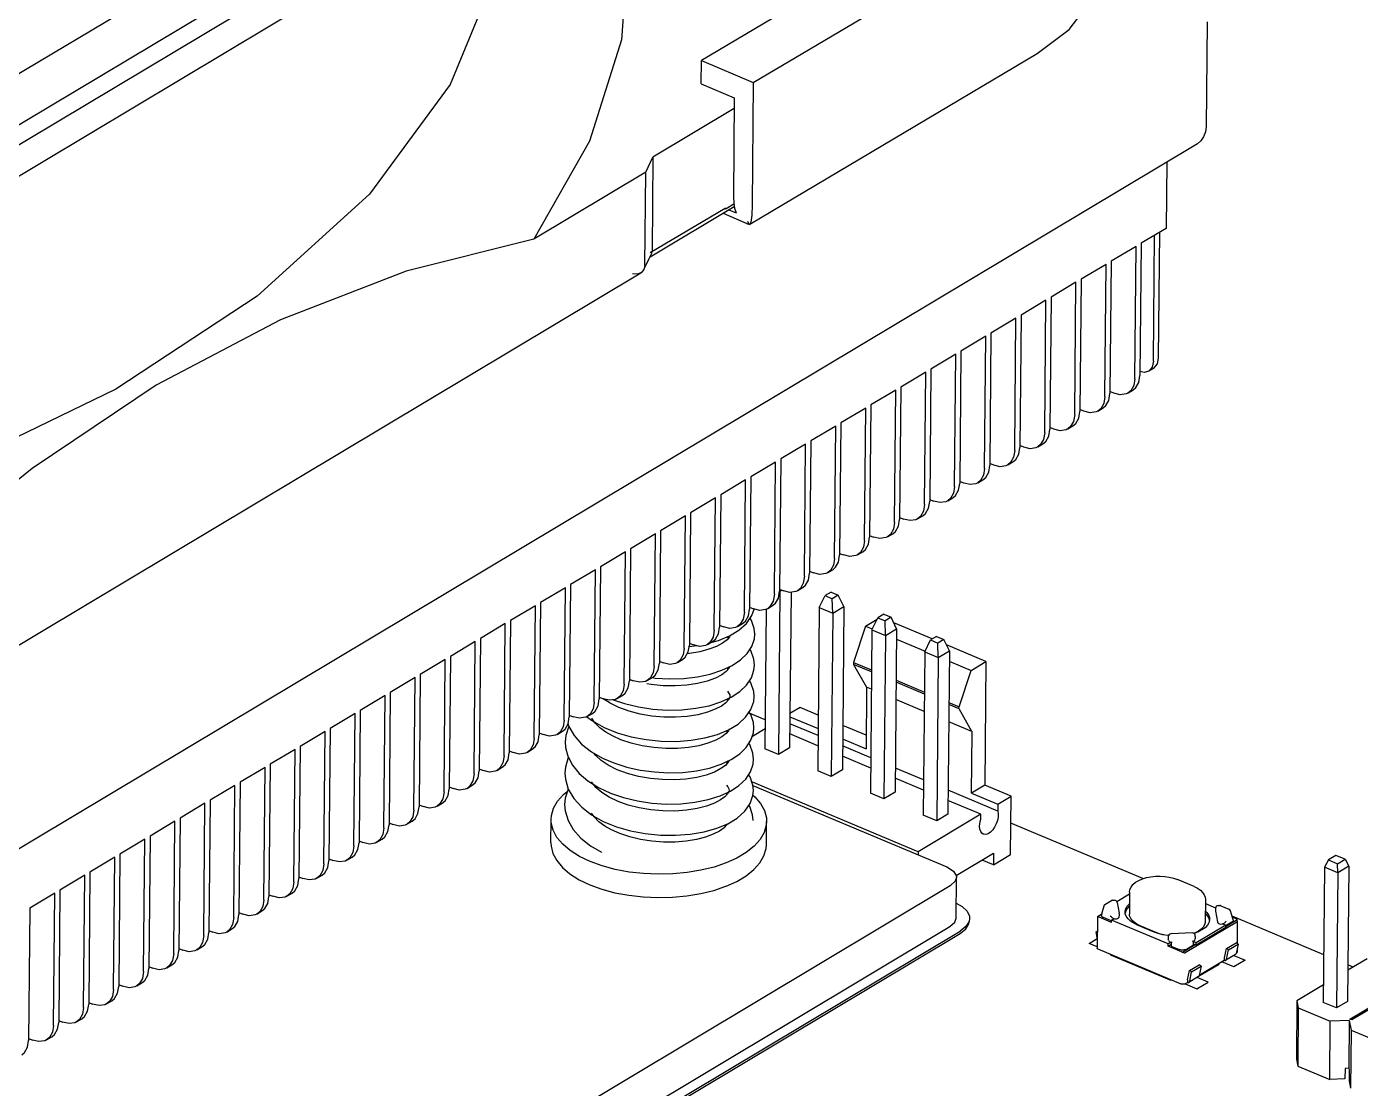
# Model space of a CAD drawing. Header units: millimetres. Extents: x 0 to 841, y 0 to 594.
# Drawn here: x 761.14 to 785.89, y 483.46 to 503.17 of the extents above; entities that cross this region are included whole.
import ezdxf

# ---------------------------------------------------------------- set-up
doc = ezdxf.new("R2010")
doc.units = ezdxf.units.MM
doc.header["$LTSCALE"] = 46.255
doc.layers.get('0').update_dxf_attribs({"linetype": 'CONTINUOUS'})
doc.layers.add('ASSEM_MEM', color=7, linetype='CONTINUOUS')

msp = doc.modelspace()

# ---------------------------------------------------------------- linework, layer by layer
at = {"color": 7, "linetype": 'CONTINUOUS'}
for p, q in [((783.045, 503.253), (783.027, 501.305)), ((782.866, 500.993), (744.723, 478.178)), ((782.296, 500.652), (782.284, 499.422)), ((782.284, 499.422), (781.823, 499.146)), ((782.05, 496.958), (782.072, 499.295)), ((782.146, 497.015), (782.168, 499.352)), ((781.727, 499.088), (781.265, 498.812)), ((781.704, 496.633), (781.727, 499.088)), ((781.823, 499.146), (781.8, 496.691)), ((781.17, 498.755), (780.708, 498.479)), ((781.147, 496.3), (781.17, 498.755)), ((781.265, 498.812), (781.242, 496.357)), ((780.708, 498.479), (780.685, 496.024)), ((780.612, 498.422), (780.15, 498.145)), ((780.589, 495.967), (780.612, 498.422)), ((780.055, 498.088), (779.593, 497.812)), ((780.032, 495.633), (780.055, 498.088)), ((780.15, 498.145), (780.127, 495.69)), ((779.497, 497.755), (779.035, 497.478)), ((779.475, 495.3), (779.497, 497.755)), ((779.593, 497.812), (779.57, 495.357)), ((778.94, 497.421), (778.478, 497.145)), ((778.917, 494.966), (778.94, 497.421)), ((779.035, 497.478), (779.013, 495.024)), ((778.382, 497.088), (777.921, 496.812)), ((778.36, 494.633), (778.382, 497.088)), ((778.478, 497.145), (778.455, 494.69)), ((777.825, 496.755), (777.363, 496.478)), ((777.802, 494.3), (777.825, 496.755)), ((777.921, 496.812), (777.898, 494.357)), ((781.882, 496.748), (781.8, 496.764)), ((781.96, 496.771), (781.882, 496.748)), ((781.96, 496.771), (782.056, 496.828)), ((781.969, 496.777), (781.96, 496.771)), ((781.704, 496.633), (781.684, 496.507)), ((777.268, 496.421), (776.806, 496.145)), ((777.245, 493.966), (777.268, 496.421)), ((777.363, 496.478), (777.34, 494.023)), ((781.147, 496.3), (781.127, 496.174)), ((781.315, 496.362), (781.243, 496.393)), ((781.575, 496.366), (781.671, 496.423)), ((776.71, 496.088), (776.248, 495.811)), ((776.687, 493.633), (776.71, 496.088)), ((776.806, 496.145), (776.783, 493.69)), ((780.757, 496.029), (780.685, 496.059)), ((781.018, 496.033), (781.114, 496.09)), ((776.153, 495.754), (775.691, 495.478)), ((776.13, 493.299), (776.153, 495.754)), ((776.248, 495.811), (776.226, 493.356)), ((780.461, 495.7), (780.556, 495.757)), ((780.589, 495.967), (780.569, 495.84)), ((780.032, 495.633), (780.012, 495.507)), ((780.2, 495.696), (780.128, 495.726)), ((775.595, 495.421), (775.134, 495.145)), ((775.573, 492.966), (775.595, 495.421)), ((775.691, 495.478), (775.668, 493.023)), ((779.475, 495.3), (779.454, 495.174)), ((779.643, 495.362), (779.57, 495.393)), ((779.903, 495.366), (779.999, 495.423)), ((775.038, 495.087), (774.576, 494.811)), ((775.015, 492.632), (775.038, 495.087)), ((775.134, 495.145), (775.111, 492.69)), ((779.085, 495.029), (779.013, 495.059)), ((779.346, 495.033), (779.441, 495.09)), ((774.576, 494.811), (774.553, 492.356)), ((778.917, 494.966), (778.897, 494.84)), ((774.481, 494.754), (774.019, 494.478)), ((774.458, 492.299), (774.481, 494.754)), ((778.36, 494.633), (778.339, 494.507)), ((778.528, 494.695), (778.456, 494.726)), ((778.788, 494.699), (778.884, 494.756)), ((773.923, 494.421), (773.461, 494.144)), ((773.9, 491.966), (773.923, 494.421)), ((774.019, 494.478), (773.996, 492.023)), ((777.802, 494.3), (777.782, 494.173)), ((777.898, 494.392), (777.97, 494.362)), ((778.231, 494.366), (778.327, 494.423)), ((773.366, 494.087), (772.904, 493.811)), ((773.343, 491.632), (773.366, 494.087)), ((773.461, 494.144), (773.438, 491.689)), ((777.341, 494.059), (777.413, 494.029)), ((777.674, 494.032), (777.769, 494.09)), ((772.904, 493.811), (772.881, 491.356)), ((777.245, 493.966), (777.225, 493.84)), ((772.808, 493.754), (772.346, 493.478)), ((772.785, 491.299), (772.808, 493.754)), ((776.687, 493.633), (776.667, 493.506)), ((776.783, 493.725), (776.855, 493.695)), ((777.116, 493.699), (777.212, 493.756)), ((772.251, 493.42), (771.789, 493.144)), ((772.228, 490.965), (772.251, 493.42)), ((772.346, 493.478), (772.324, 491.023)), ((776.13, 493.299), (776.11, 493.173)), ((776.226, 493.392), (776.298, 493.362)), ((776.559, 493.366), (776.654, 493.423)), ((771.693, 493.087), (771.232, 492.811)), ((771.671, 490.632), (771.693, 493.087)), ((771.789, 493.144), (771.766, 490.689)), ((775.668, 493.059), (775.741, 493.028)), ((776.001, 493.032), (776.097, 493.089)), ((771.232, 492.811), (771.209, 490.356)), ((775.573, 492.966), (775.552, 492.84)), ((771.136, 492.754), (770.674, 492.477)), ((771.113, 490.299), (771.136, 492.754)), ((775.015, 492.632), (774.995, 492.506)), ((775.111, 492.725), (775.183, 492.695)), ((775.444, 492.699), (775.539, 492.756)), ((770.579, 492.42), (770.117, 492.144)), ((770.556, 489.965), (770.579, 492.42)), ((770.674, 492.477), (770.651, 490.022)), ((774.458, 492.299), (774.438, 492.173)), ((774.554, 492.392), (774.626, 492.362)), ((774.596, 492.236), (774.638, 492.357)), ((774.886, 492.365), (774.982, 492.423)), ((770.021, 492.087), (769.559, 491.81)), ((769.998, 489.632), (770.021, 492.087)), ((770.117, 492.144), (770.094, 489.689)), ((773.996, 492.058), (774.068, 492.028)), ((774.329, 492.032), (774.425, 492.089)), ((774.357, 491.967), (774.497, 492.092)), ((774.497, 492.092), (774.596, 492.236)), ((769.559, 491.81), (769.537, 489.356)), ((773.9, 491.966), (773.88, 491.839)), ((774.152, 491.849), (774.151, 491.808)), ((774.182, 491.862), (774.357, 491.967)), ((774.194, 491.869), (774.182, 491.843)), ((774.643, 491.804), (774.652, 491.896)), ((774.652, 491.896), (774.652, 491.895)), ((769.464, 491.753), (769.002, 491.477)), ((769.441, 489.298), (769.464, 491.753)), ((773.343, 491.632), (773.323, 491.506)), ((773.439, 491.725), (773.511, 491.695)), ((773.44, 491.663), (773.485, 491.667)), ((773.485, 491.667), (773.568, 491.681)), ((773.772, 491.699), (773.867, 491.756)), ((773.942, 491.666), (773.8, 491.611)), ((768.906, 491.42), (768.444, 491.144)), ((768.884, 488.965), (768.906, 491.42)), ((769.002, 491.477), (768.979, 489.022)), ((772.785, 491.299), (772.765, 491.173)), ((772.881, 491.392), (772.954, 491.361)), ((773.214, 491.365), (773.31, 491.422)), ((774.636, 491.221), (774.646, 491.316)), ((774.646, 491.316), (774.646, 491.315)), ((768.349, 491.086), (767.887, 490.81)), ((768.326, 488.632), (768.349, 491.086)), ((768.444, 491.144), (768.422, 488.689)), ((772.324, 491.058), (772.396, 491.028)), ((772.657, 491.032), (772.752, 491.089)), ((772.752, 491.085), (772.804, 491.078)), ((774.146, 491.27), (774.146, 491.227)), ((774.19, 491.29), (774.17, 491.253)), ((767.887, 490.81), (767.864, 488.355)), ((772.228, 490.965), (772.208, 490.839)), ((772.396, 491.026), (772.329, 491.043)), ((772.729, 490.956), (772.646, 490.971)), ((767.792, 490.753), (767.33, 490.477)), ((767.769, 488.298), (767.792, 490.753)), ((771.671, 490.632), (771.65, 490.506)), ((771.767, 490.725), (771.839, 490.694)), ((772.099, 490.698), (772.195, 490.755)), ((774.141, 490.689), (774.14, 490.646)), ((774.187, 490.714), (774.164, 490.672)), ((774.191, 490.74), (774.187, 490.714)), ((774.191, 490.74), (774.191, 490.739)), ((774.632, 490.642), (774.641, 490.737)), ((774.641, 490.737), (774.641, 490.735)), ((767.234, 490.42), (766.772, 490.143)), ((767.211, 487.965), (767.234, 490.42)), ((767.33, 490.477), (767.307, 488.022)), ((771.209, 490.391), (771.281, 490.361)), ((771.535, 490.361), (771.639, 490.281)), ((771.542, 490.365), (771.637, 490.422)), ((771.685, 490.244), (771.625, 490.332)), ((766.677, 490.086), (766.215, 489.81)), ((766.654, 487.631), (766.677, 490.086)), ((766.772, 490.143), (766.749, 487.688)), ((770.652, 490.058), (770.724, 490.028)), ((770.985, 490.031), (771.08, 490.089)), ((771.113, 490.299), (771.093, 490.172)), ((774.135, 490.106), (774.135, 490.065)), ((774.178, 490.126), (774.166, 490.1)), ((774.626, 490.061), (774.635, 490.152)), ((774.635, 490.152), (774.635, 490.151)), ((766.215, 489.81), (766.192, 487.355)), ((770.556, 489.965), (770.536, 489.839)), ((771.134, 489.896), (771.134, 489.896)), ((772.009, 490.003), (772.009, 490.003)), ((766.119, 489.753), (765.657, 489.477)), ((766.096, 487.298), (766.119, 489.753)), ((769.998, 489.632), (769.978, 489.506)), ((770.094, 489.725), (770.166, 489.694)), ((770.427, 489.698), (770.523, 489.755)), ((771.826, 489.592), (771.825, 489.592)), ((774.62, 489.477), (774.63, 489.573)), ((774.63, 489.573), (774.63, 489.572)), ((765.562, 489.419), (765.1, 489.143)), ((765.539, 486.964), (765.562, 489.419)), ((765.657, 489.477), (765.635, 487.022)), ((769.537, 489.391), (769.609, 489.361)), ((769.87, 489.365), (769.965, 489.422)), ((771.128, 489.312), (771.128, 489.313)), ((774.13, 489.526), (774.13, 489.483)), ((774.174, 489.547), (774.154, 489.509)), ((765.004, 489.086), (764.543, 488.81)), ((764.982, 486.631), (765.004, 489.086)), ((765.1, 489.143), (765.077, 486.688)), ((769.312, 489.031), (769.408, 489.088)), ((769.441, 489.298), (769.421, 489.172)), ((774.617, 489.085), (778.213, 487.574)), ((768.884, 488.965), (768.863, 488.839)), ((768.979, 489.058), (769.052, 489.027)), ((771.133, 488.846), (771.123, 488.732)), ((774.125, 488.945), (774.124, 488.903)), ((774.17, 488.97), (774.148, 488.928)), ((774.175, 488.997), (774.17, 488.97)), ((774.175, 488.997), (774.175, 488.995)), ((774.615, 488.899), (774.625, 488.993)), ((774.625, 488.993), (774.625, 488.992)), ((764.447, 488.753), (763.985, 488.476)), ((764.424, 486.298), (764.447, 488.753)), ((764.543, 488.81), (764.52, 486.355)), ((768.326, 488.632), (768.306, 488.505)), ((768.422, 488.724), (768.494, 488.694)), ((768.755, 488.698), (768.85, 488.755)), ((771.123, 488.732), (771.123, 488.733)), ((771.669, 488.501), (771.621, 488.571)), ((763.89, 488.419), (763.428, 488.143)), ((763.867, 485.964), (763.89, 488.419)), ((763.985, 488.476), (763.962, 486.021)), ((767.865, 488.391), (767.937, 488.361)), ((768.197, 488.364), (768.293, 488.422)), ((770.866, 488.021), (770.87, 488.454)), ((774.146, 488.374), (774.139, 488.36)), ((774.62, 488.436), (774.62, 488.434)), ((774.62, 488.434), (774.62, 488.436)), ((774.866, 487.984), (774.87, 488.417)), ((763.332, 488.086), (762.87, 487.81)), ((763.309, 485.631), (763.332, 488.086)), ((763.428, 488.143), (763.405, 485.688)), ((767.64, 488.031), (767.736, 488.088)), ((767.769, 488.298), (767.749, 488.172)), ((771.992, 488.259), (771.992, 488.259)), ((767.211, 487.965), (767.191, 487.838)), ((767.307, 488.057), (767.379, 488.027)), ((771.602, 487.967), (771.809, 487.849)), ((771.809, 487.848), (771.809, 487.848)), ((762.775, 487.752), (762.313, 487.476)), ((762.752, 485.297), (762.775, 487.752)), ((762.87, 487.81), (762.848, 485.355)), ((766.654, 487.631), (766.634, 487.505)), ((766.75, 487.724), (766.822, 487.694)), ((767.083, 487.698), (767.178, 487.755)), ((762.217, 487.419), (761.755, 487.143)), ((762.195, 484.964), (762.217, 487.419)), ((762.313, 487.476), (762.29, 485.021)), ((766.192, 487.391), (766.264, 487.36)), ((766.525, 487.364), (766.621, 487.421)), ((778.387, 486.621), (778.394, 487.379)), ((778.28, 487.221), (747.281, 468.68)), ((761.66, 487.086), (761.198, 486.809)), ((761.637, 484.631), (761.66, 487.086)), ((761.755, 487.143), (761.733, 484.688)), ((765.968, 487.031), (766.063, 487.088)), ((766.096, 487.298), (766.076, 487.172)), ((774.116, 487.213), (774.118, 487.214)), ((765.539, 486.964), (765.519, 486.838)), ((765.635, 487.057), (765.707, 487.027)), ((761.198, 486.809), (761.175, 484.354)), ((764.982, 486.631), (764.961, 486.505)), ((765.078, 486.724), (765.15, 486.693)), ((765.41, 486.697), (765.506, 486.755)), ((778.637, 486.618), (778.627, 486.558)), ((747.702, 468.178), (778.273, 486.464)), ((747.895, 468.097), (778.465, 486.383)), ((764.52, 486.39), (764.592, 486.36)), ((764.853, 486.364), (764.948, 486.421)), ((747.937, 468.079), (778.465, 486.339)), ((764.424, 486.298), (764.404, 486.171)), ((763.867, 485.964), (763.847, 485.838)), ((763.963, 486.057), (764.035, 486.027)), ((764.295, 486.031), (764.391, 486.088)), ((763.309, 485.631), (763.289, 485.505)), ((763.405, 485.724), (763.477, 485.693)), ((763.738, 485.697), (763.834, 485.754)), ((762.848, 485.39), (762.92, 485.36)), ((763.181, 485.364), (763.276, 485.421)), ((762.752, 485.297), (762.732, 485.171)), ((762.195, 484.964), (762.174, 484.838)), ((762.29, 485.057), (762.363, 485.026)), ((762.623, 485.03), (762.719, 485.087)), ((761.637, 484.631), (761.617, 484.504)), ((761.733, 484.723), (761.805, 484.693)), ((762.066, 484.697), (762.161, 484.754)), ((761.176, 484.39), (761.248, 484.36)), ((761.508, 484.363), (761.604, 484.421))]:
    msp.add_line(p, q, dxfattribs=at)
for points in [[(783.027, 501.305), (783.014, 501.214), (782.979, 501.124), (782.928, 501.046), (782.866, 500.993)], [(782.056, 496.828), (782.065, 496.834), (782.124, 496.907), (782.146, 497.015)], [(782.05, 496.958), (782.028, 496.85), (781.969, 496.777)], [(781.684, 496.507), (781.628, 496.41), (781.576, 496.366)], [(781.671, 496.424), (781.724, 496.467), (781.78, 496.564), (781.8, 496.691)], [(781.114, 496.09), (781.166, 496.134), (781.222, 496.231), (781.242, 496.357)], [(781.576, 496.366), (781.542, 496.35), (781.434, 496.334), (781.315, 496.362)], [(780.556, 495.757), (780.609, 495.8), (780.665, 495.898), (780.685, 496.024)], [(781.018, 496.033), (780.985, 496.017), (780.877, 496), (780.757, 496.029)], [(781.127, 496.174), (781.071, 496.076), (781.018, 496.033)], [(780.569, 495.84), (780.513, 495.743), (780.461, 495.7)], [(780.012, 495.507), (779.956, 495.41), (779.903, 495.366)], [(779.999, 495.423), (780.051, 495.467), (780.107, 495.564), (780.127, 495.69)], [(780.461, 495.7), (780.427, 495.683), (780.32, 495.667), (780.2, 495.696)], [(779.441, 495.09), (779.494, 495.133), (779.55, 495.231), (779.57, 495.357)], [(779.903, 495.366), (779.87, 495.35), (779.762, 495.333), (779.643, 495.362)], [(778.884, 494.756), (778.937, 494.8), (778.992, 494.897), (779.013, 495.024)], [(779.346, 495.033), (779.313, 495.016), (779.205, 495), (779.085, 495.029)], [(779.454, 495.174), (779.398, 495.076), (779.346, 495.033)], [(778.897, 494.84), (778.841, 494.743), (778.788, 494.699)], [(778.327, 494.423), (778.379, 494.466), (778.435, 494.564), (778.455, 494.69)], [(778.788, 494.699), (778.755, 494.683), (778.647, 494.667), (778.528, 494.695)], [(777.769, 494.09), (777.822, 494.133), (777.878, 494.23), (777.898, 494.357)], [(778.231, 494.366), (778.198, 494.35), (778.09, 494.333), (777.97, 494.362)], [(778.339, 494.507), (778.284, 494.409), (778.231, 494.366)], [(777.212, 493.756), (777.264, 493.8), (777.32, 493.897), (777.34, 494.023)], [(777.674, 494.033), (777.64, 494.016), (777.533, 494), (777.413, 494.029)], [(777.782, 494.173), (777.726, 494.076), (777.674, 494.033)], [(777.225, 493.84), (777.169, 493.742), (777.116, 493.699)], [(776.654, 493.423), (776.707, 493.466), (776.763, 493.564), (776.783, 493.69)], [(777.116, 493.699), (777.083, 493.683), (776.975, 493.666), (776.855, 493.695)], [(776.097, 493.089), (776.149, 493.133), (776.205, 493.23), (776.226, 493.356)], [(776.559, 493.366), (776.525, 493.349), (776.418, 493.333), (776.298, 493.362)], [(776.667, 493.506), (776.611, 493.409), (776.559, 493.366)], [(776.001, 493.032), (775.968, 493.016), (775.86, 492.999), (775.741, 493.028)], [(776.11, 493.173), (776.054, 493.076), (776.001, 493.032)], [(775.552, 492.84), (775.497, 492.742), (775.444, 492.699)], [(775.54, 492.756), (775.592, 492.799), (775.648, 492.897), (775.668, 493.023)], [(774.982, 492.423), (775.035, 492.466), (775.091, 492.563), (775.111, 492.69)], [(775.444, 492.699), (775.411, 492.682), (775.303, 492.666), (775.183, 492.695)], [(774.425, 492.089), (774.477, 492.133), (774.533, 492.23), (774.553, 492.356)], [(774.887, 492.365), (774.853, 492.349), (774.745, 492.333), (774.626, 492.362)], [(774.995, 492.506), (774.939, 492.409), (774.887, 492.365)], [(774.438, 492.173), (774.382, 492.075), (774.329, 492.032)], [(774.652, 491.895), (774.642, 491.998), (774.593, 492.143), (774.563, 492.189)], [(772.804, 491.078), (773.069, 491.064), (773.332, 491.072), (773.586, 491.101), (773.825, 491.151), (774.042, 491.221), (774.232, 491.31), (774.388, 491.414), (774.51, 491.534), (774.596, 491.665), (774.643, 491.804)], [(773.88, 491.839), (773.824, 491.742), (773.772, 491.699)], [(773.835, 491.737), (773.976, 491.776), (774.182, 491.862)], [(773.867, 491.756), (773.92, 491.799), (773.976, 491.897), (773.996, 492.023)], [(774.182, 491.843), (774.136, 491.79), (774.055, 491.728), (773.942, 491.666)], [(774.329, 492.032), (774.296, 492.016), (774.188, 491.999), (774.068, 492.028)], [(773.31, 491.422), (773.362, 491.466), (773.418, 491.563), (773.438, 491.689)], [(773.8, 491.611), (773.63, 491.566), (773.439, 491.533), (773.399, 491.53)], [(773.772, 491.699), (773.738, 491.682), (773.631, 491.666), (773.511, 491.695)], [(774.646, 491.315), (774.635, 491.43), (774.575, 491.587), (774.559, 491.609)], [(772.752, 491.089), (772.805, 491.132), (772.861, 491.23), (772.881, 491.356)], [(773.214, 491.365), (773.181, 491.349), (773.073, 491.332), (772.954, 491.361)], [(773.323, 491.506), (773.267, 491.409), (773.214, 491.365)], [(772.021, 490.675), (772.232, 490.603), (772.491, 490.541), (772.758, 490.501), (773.028, 490.484), (773.296, 490.489), (773.557, 490.516), (773.802, 490.565), (774.023, 490.635), (774.214, 490.722), (774.373, 490.826), (774.499, 490.945), (774.588, 491.079), (774.636, 491.221)], [(772.765, 491.173), (772.709, 491.075), (772.657, 491.032)], [(774.17, 491.253), (774.122, 491.201), (774.039, 491.14), (773.92, 491.078), (773.768, 491.021), (773.589, 490.977), (773.389, 490.947), (773.175, 490.932), (772.953, 490.935), (772.729, 490.956)], [(772.208, 490.839), (772.152, 490.742), (772.099, 490.698)], [(772.195, 490.756), (772.248, 490.799), (772.303, 490.896), (772.324, 491.023)], [(772.657, 491.032), (772.624, 491.015), (772.516, 490.999), (772.396, 491.028)], [(774.142, 490.832), (774.166, 490.805), (774.188, 490.764), (774.191, 490.74)], [(774.641, 490.735), (774.633, 490.83), (774.58, 490.987), (774.553, 491.026)], [(771.638, 490.422), (771.69, 490.465), (771.746, 490.563), (771.766, 490.689)], [(774.164, 490.672), (774.114, 490.617), (774.033, 490.558), (773.919, 490.499), (773.772, 490.444), (773.597, 490.398), (773.398, 490.367), (773.183, 490.352), (772.961, 490.354), (772.738, 490.373), (772.522, 490.41), (772.318, 490.463), (772.131, 490.53), (771.966, 490.609), (771.837, 490.692)], [(772.099, 490.698), (772.066, 490.682), (771.958, 490.666), (771.839, 490.694)], [(774.166, 490.119), (774.341, 490.224), (774.48, 490.349), (774.58, 490.493), (774.632, 490.642)], [(771.08, 490.089), (771.133, 490.132), (771.189, 490.23), (771.209, 490.356)], [(771.542, 490.365), (771.509, 490.349), (771.401, 490.332), (771.281, 490.361)], [(771.65, 490.506), (771.595, 490.408), (771.542, 490.365)], [(774.635, 490.151), (774.626, 490.254), (774.577, 490.4), (774.547, 490.445)], [(771.093, 490.172), (771.037, 490.075), (770.985, 490.032)], [(771.199, 490.187), (771.198, 490.187), (771.145, 490.014), (771.134, 489.896)], [(771.187, 490.226), (771.201, 490.178), (771.299, 490.009), (771.438, 489.852), (771.618, 489.71), (771.826, 489.592)], [(771.639, 490.281), (771.856, 490.161), (772.098, 490.062), (772.36, 489.987), (772.635, 489.935), (772.916, 489.907), (773.196, 489.903), (773.469, 489.924), (773.726, 489.967), (773.96, 490.033), (774.166, 490.119)], [(772.009, 490.003), (771.886, 490.072), (771.773, 490.155), (771.685, 490.244)], [(771.825, 489.592), (772.035, 489.502), (772.275, 489.426), (772.527, 489.37), (772.788, 489.335), (773.053, 489.321), (773.315, 489.328), (773.57, 489.358), (773.809, 489.408), (774.026, 489.478), (774.216, 489.566), (774.372, 489.671), (774.494, 489.79), (774.58, 489.922), (774.626, 490.061)], [(774.166, 490.1), (774.12, 490.047), (774.039, 489.985), (773.926, 489.923), (773.783, 489.868), (773.614, 489.822), (773.423, 489.79), (773.216, 489.772), (772.998, 489.771), (772.778, 489.787), (772.561, 489.82), (772.355, 489.869), (772.165, 489.933), (772.009, 490.003)], [(770.536, 489.839), (770.48, 489.741), (770.427, 489.698)], [(770.523, 489.755), (770.575, 489.799), (770.631, 489.896), (770.651, 490.022)], [(770.985, 490.032), (770.951, 490.015), (770.843, 489.999), (770.724, 490.028)], [(771.134, 489.896), (771.141, 489.791), (771.184, 489.625), (771.269, 489.461), (771.394, 489.308), (771.555, 489.17), (771.749, 489.047), (771.971, 488.943), (772.216, 488.86), (772.475, 488.798), (772.742, 488.758), (773.012, 488.74), (773.28, 488.745), (773.541, 488.773), (773.786, 488.822), (774.007, 488.891), (774.198, 488.979), (774.357, 489.082), (774.483, 489.201), (774.572, 489.335), (774.62, 489.477)], [(774.63, 489.572), (774.618, 489.686), (774.559, 489.844), (774.543, 489.865)], [(769.965, 489.422), (770.018, 489.465), (770.074, 489.563), (770.094, 489.689)], [(770.427, 489.698), (770.394, 489.682), (770.286, 489.665), (770.166, 489.694)], [(771.194, 489.606), (771.191, 489.601), (771.139, 489.426), (771.128, 489.312)], [(774.154, 489.509), (774.106, 489.457), (774.023, 489.397), (773.903, 489.334), (773.751, 489.278), (773.573, 489.234), (773.373, 489.203), (773.159, 489.189), (772.937, 489.192), (772.713, 489.213), (772.494, 489.252), (772.287, 489.307), (772.097, 489.377), (771.932, 489.46), (771.799, 489.549), (771.7, 489.64), (771.667, 489.683)], [(769.408, 489.088), (769.46, 489.132), (769.516, 489.229), (769.537, 489.356)], [(769.87, 489.365), (769.836, 489.348), (769.729, 489.332), (769.609, 489.361)], [(769.978, 489.506), (769.922, 489.408), (769.87, 489.365)], [(771.128, 489.313), (771.136, 489.2), (771.189, 489.018), (771.292, 488.841), (771.439, 488.68), (771.623, 488.538), (771.839, 488.418), (772.082, 488.319), (772.344, 488.243), (772.618, 488.191), (772.899, 488.164), (773.18, 488.16), (773.453, 488.18), (773.709, 488.224), (773.944, 488.29), (774.15, 488.375), (774.325, 488.48), (774.464, 488.606), (774.563, 488.749), (774.615, 488.899)], [(769.421, 489.172), (769.365, 489.075), (769.312, 489.031)], [(771.703, 489.049), (771.628, 489.145), (771.626, 489.149)], [(774.126, 489.089), (774.15, 489.062), (774.171, 489.02), (774.175, 488.997)], [(774.625, 488.992), (774.617, 489.087), (774.564, 489.244), (774.536, 489.282)], [(768.863, 488.839), (768.807, 488.741), (768.755, 488.698)], [(768.85, 488.755), (768.903, 488.798), (768.959, 488.896), (768.979, 489.022)], [(769.312, 489.031), (769.279, 489.015), (769.171, 488.998), (769.052, 489.027)], [(770.87, 488.454), (770.876, 488.525), (770.915, 488.66), (770.991, 488.791), (771.101, 488.915), (771.171, 488.971)], [(771.188, 489.022), (771.185, 489.018), (771.133, 488.846)], [(774.148, 488.928), (774.098, 488.874), (774.017, 488.815), (773.903, 488.755), (773.756, 488.701), (773.58, 488.655), (773.381, 488.624), (773.167, 488.609), (772.945, 488.611), (772.722, 488.63), (772.506, 488.667), (772.302, 488.72), (772.115, 488.786), (771.95, 488.865), (771.812, 488.954), (771.703, 489.049)], [(774.616, 488.907), (774.653, 488.876), (774.759, 488.75), (774.831, 488.618), (774.866, 488.482), (774.87, 488.417)], [(768.293, 488.422), (768.346, 488.465), (768.401, 488.562), (768.422, 488.689)], [(768.755, 488.698), (768.722, 488.681), (768.614, 488.665), (768.494, 488.694)], [(771.123, 488.733), (771.132, 488.612), (771.185, 488.435), (771.282, 488.266), (771.422, 488.109), (771.602, 487.967)], [(774.62, 488.434), (774.611, 488.539), (774.557, 488.695), (774.542, 488.718)], [(767.736, 488.088), (767.788, 488.132), (767.844, 488.229), (767.864, 488.355)], [(768.198, 488.364), (768.164, 488.348), (768.056, 488.332), (767.937, 488.361)], [(768.306, 488.505), (768.25, 488.408), (768.198, 488.364)], [(771.596, 487.674), (771.398, 487.769), (771.227, 487.877), (771.087, 487.995), (770.98, 488.121), (770.909, 488.253), (770.874, 488.389), (770.87, 488.454)], [(774.87, 488.417), (774.864, 488.346), (774.825, 488.211), (774.749, 488.08), (774.638, 487.956), (774.494, 487.841), (774.32, 487.737), (774.12, 487.646), (773.895, 487.57), (773.653, 487.51), (773.395, 487.467), (773.128, 487.442), (772.856, 487.436), (772.584, 487.448), (772.317, 487.478), (772.06, 487.527), (771.818, 487.592), (771.596, 487.674)], [(771.992, 488.259), (771.87, 488.329), (771.757, 488.412), (771.669, 488.501)], [(774.139, 488.36), (774.083, 488.301), (773.997, 488.238), (773.882, 488.178), (773.738, 488.124), (773.569, 488.08), (773.379, 488.048), (773.174, 488.032), (772.96, 488.031), (772.743, 488.048), (772.531, 488.08), (772.33, 488.129), (772.145, 488.191), (771.992, 488.259)], [(774.1, 488.319), (774.102, 488.323), (774.108, 488.358)], [(767.749, 488.172), (767.693, 488.074), (767.64, 488.031)], [(767.191, 487.838), (767.135, 487.741), (767.083, 487.698)], [(767.178, 487.755), (767.231, 487.798), (767.287, 487.896), (767.307, 488.022)], [(767.64, 488.031), (767.607, 488.015), (767.499, 487.998), (767.379, 488.027)], [(770.866, 488.021), (770.87, 487.957), (770.904, 487.821), (770.976, 487.689), (771.082, 487.563), (771.222, 487.444), (771.393, 487.336), (771.592, 487.241)], [(774.118, 487.214), (774.317, 487.304), (774.491, 487.409), (774.635, 487.524), (774.745, 487.648), (774.821, 487.778), (774.86, 487.912), (774.866, 487.984)], [(766.621, 487.421), (766.673, 487.465), (766.729, 487.562), (766.749, 487.688)], [(767.083, 487.698), (767.049, 487.681), (766.942, 487.665), (766.822, 487.694)], [(766.063, 487.088), (766.116, 487.131), (766.172, 487.229), (766.192, 487.355)], [(766.525, 487.364), (766.492, 487.348), (766.384, 487.331), (766.264, 487.36)], [(766.634, 487.505), (766.578, 487.408), (766.525, 487.364)], [(778.213, 487.574), (778.337, 487.496), (778.392, 487.403), (778.394, 487.378)], [(778.394, 487.378), (778.373, 487.307), (778.28, 487.221)], [(766.076, 487.172), (766.02, 487.074), (765.968, 487.031)], [(771.592, 487.241), (771.814, 487.159), (772.055, 487.094), (772.312, 487.046), (772.578, 487.015), (772.85, 487.003), (773.123, 487.009), (773.39, 487.034), (773.648, 487.077), (773.892, 487.137), (774.116, 487.213)], [(765.519, 486.838), (765.463, 486.741), (765.41, 486.697)], [(765.506, 486.755), (765.559, 486.798), (765.614, 486.895), (765.635, 487.022)], [(765.968, 487.031), (765.935, 487.014), (765.827, 486.998), (765.707, 487.027)], [(778.39, 486.898), (778.499, 486.838), (778.59, 486.751), (778.634, 486.656), (778.637, 486.618)], [(764.949, 486.421), (765.001, 486.465), (765.057, 486.562), (765.077, 486.688)], [(765.41, 486.697), (765.377, 486.681), (765.269, 486.665), (765.15, 486.693)], [(778.273, 486.464), (778.366, 486.55), (778.387, 486.621)], [(764.391, 486.088), (764.444, 486.131), (764.5, 486.229), (764.52, 486.355)], [(764.853, 486.364), (764.82, 486.348), (764.712, 486.331), (764.592, 486.36)], [(764.961, 486.505), (764.906, 486.407), (764.853, 486.364)], [(778.465, 486.339), (778.569, 486.422), (778.626, 486.515), (778.637, 486.575)], [(778.627, 486.558), (778.57, 486.465), (778.465, 486.383)], [(764.404, 486.171), (764.348, 486.074), (764.296, 486.031)], [(763.834, 485.754), (763.886, 485.798), (763.942, 485.895), (763.962, 486.021)], [(764.296, 486.031), (764.262, 486.014), (764.154, 485.998), (764.035, 486.027)], [(763.276, 485.421), (763.329, 485.464), (763.385, 485.562), (763.405, 485.688)], [(763.738, 485.697), (763.705, 485.681), (763.597, 485.664), (763.477, 485.693)], [(763.847, 485.838), (763.791, 485.741), (763.738, 485.697)], [(762.719, 485.087), (762.771, 485.131), (762.827, 485.228), (762.848, 485.355)], [(763.181, 485.364), (763.147, 485.347), (763.04, 485.331), (762.92, 485.36)], [(763.289, 485.505), (763.233, 485.407), (763.181, 485.364)], [(762.732, 485.171), (762.676, 485.074), (762.623, 485.03)], [(762.161, 484.754), (762.214, 484.797), (762.27, 484.895), (762.29, 485.021)], [(762.623, 485.03), (762.59, 485.014), (762.482, 484.998), (762.363, 485.026)], [(761.604, 484.421), (761.657, 484.464), (761.712, 484.562), (761.733, 484.688)], [(762.066, 484.697), (762.033, 484.681), (761.925, 484.664), (761.805, 484.693)], [(762.174, 484.838), (762.118, 484.74), (762.066, 484.697)], [(761.509, 484.364), (761.475, 484.347), (761.367, 484.331), (761.248, 484.36)], [(761.617, 484.504), (761.561, 484.407), (761.509, 484.364)], [(761.047, 484.087), (761.099, 484.131), (761.155, 484.228), (761.175, 484.354)]]:
    msp.add_lwpolyline(points, dxfattribs=at)
at = {"layer": 'ASSEM_MEM', "color": 7, "linetype": 'CONTINUOUS'}
for p, q in [((781.952, 514.831), (748.087, 494.575)), ((754.022, 497.177), (776, 510.323)), ((755.501, 497.689), (774.358, 508.968)), ((754.497, 496.511), (772.692, 507.395)), ((779.179, 505.813), (773.66, 502.536)), ((774.621, 502.129), (780.139, 505.406)), ((773.656, 502.103), (773.66, 502.536)), ((773.66, 502.536), (774.621, 502.129)), ((774.558, 499.498), (779.893, 502.666)), ((773.656, 502.103), (774.271, 501.843)), ((774.621, 502.129), (774.6, 499.856)), ((774.271, 501.843), (774.254, 500.003)), ((774.269, 501.645), (772.76, 500.742)), ((772.76, 500.742), (772.744, 499.011)), ((772.628, 500.467), (770.548, 499.223)), ((772.613, 498.735), (772.628, 500.467)), ((774.254, 500.003), (774.26, 499.894)), ((772.708, 498.894), (774.271, 499.829)), ((774.102, 499.794), (772.71, 498.969)), ((774.105, 499.793), (774.102, 499.794)), ((774.109, 499.791), (774.102, 499.794)), ((774.107, 499.792), (774.105, 499.793)), ((774.12, 499.787), (774.112, 499.79)), ((774.263, 499.872), (774.12, 499.787)), ((774.169, 499.768), (774.306, 499.71)), ((774.169, 499.768), (774.306, 499.71)), ((774.6, 499.856), (774.594, 499.668)), ((774.063, 499.703), (774.55, 499.497)), ((774.55, 499.497), (774.52, 499.551)), ((774.558, 499.498), (774.55, 499.497)), ((772.744, 499.011), (772.729, 498.937)), ((772.613, 498.735), (772.595, 498.658)), ((772.693, 498.862), (772.729, 498.937)), ((754.39, 487.74), (772.536, 498.595)), ((763.545, 496.512), (761.239, 494.968)), ((775.119, 492.692), (775.091, 489.661)), ((775.113, 492.695), (775.119, 492.692)), ((775.119, 492.692), (775.118, 492.722)), ((775.119, 492.692), (775.148, 492.71)), ((775.325, 492.669), (775.298, 489.785)), ((775.847, 492.386), (775.955, 492.607)), ((776.066, 492.673), (775.955, 492.607)), ((775.955, 492.607), (776.09, 492.55)), ((776.066, 492.673), (776.201, 492.617)), ((776.201, 492.617), (776.09, 492.55)), ((776.098, 492.281), (776.09, 492.55)), ((776.305, 492.404), (776.201, 492.617)), ((774.864, 492.355), (774.84, 489.766)), ((775.847, 492.386), (775.819, 489.355)), ((775.847, 492.386), (776.098, 492.281)), ((776.098, 492.281), (776.305, 492.404)), ((776.305, 492.404), (776.277, 489.374)), ((776.098, 492.281), (776.07, 489.25)), ((776.706, 492.042), (776.486, 491.369)), ((776.706, 492.042), (776.922, 492.171)), ((776.706, 492.042), (776.832, 491.989)), ((776.826, 491.974), (776.934, 492.195)), ((777.045, 492.262), (776.934, 492.195)), ((776.934, 492.195), (777.069, 492.138)), ((777.045, 492.262), (777.18, 492.205)), ((777.18, 492.205), (777.069, 492.138)), ((777.077, 491.869), (777.069, 492.138)), ((777.284, 491.993), (777.18, 492.205)), ((777.945, 491.803), (777.23, 492.104)), ((776.826, 491.974), (776.798, 488.944)), ((776.826, 491.974), (777.077, 491.869)), ((777.077, 491.869), (777.049, 488.838)), ((777.077, 491.869), (777.284, 491.993)), ((777.284, 491.993), (777.256, 488.962)), ((777.282, 491.8), (777.811, 491.577)), ((778.024, 491.85), (777.913, 491.784)), ((778.024, 491.85), (778.159, 491.794)), ((778.159, 491.794), (778.048, 491.727)), ((778.263, 491.582), (778.159, 491.794)), ((777.805, 491.563), (777.777, 488.532)), ((777.805, 491.563), (777.913, 491.784)), ((777.805, 491.563), (778.056, 491.458)), ((777.913, 491.784), (778.048, 491.727)), ((778.056, 491.458), (778.048, 491.727)), ((778.056, 491.458), (778.263, 491.582)), ((778.941, 491.385), (778.208, 491.693)), ((778.263, 491.582), (778.235, 488.551)), ((776.486, 491.369), (776.819, 491.229)), ((776.819, 491.191), (776.486, 491.331)), ((776.486, 491.331), (776.724, 490.91)), ((778.056, 491.458), (778.028, 488.427)), ((778.261, 491.388), (778.664, 491.219)), ((778.664, 491.219), (778.941, 491.385)), ((778.941, 491.385), (778.92, 489.09)), ((778.444, 490.546), (778.664, 491.219)), ((776.727, 490.892), (776.717, 489.766)), ((776.816, 490.871), (776.724, 490.91)), ((777.275, 491.037), (777.798, 490.817)), ((777.798, 490.779), (777.275, 490.999)), ((777.795, 490.46), (777.272, 490.679)), ((778.444, 490.508), (778.253, 490.588)), ((778.254, 490.626), (778.444, 490.546)), ((774.845, 490.3), (774.536, 490.43)), ((775.303, 490.36), (775.827, 490.14)), ((775.494, 490.53), (775.304, 490.417)), ((775.829, 490.389), (775.494, 490.53)), ((778.681, 490.087), (778.444, 490.508)), ((774.606, 489.999), (774.844, 490.141)), ((775.825, 490.01), (775.302, 490.23)), ((776.719, 490.015), (776.284, 490.198)), ((778.681, 490.087), (778.251, 490.268)), ((778.674, 488.943), (778.685, 490.069)), ((775.824, 489.82), (775.3, 490.04)), ((776.804, 489.599), (776.281, 489.819)), ((776.282, 489.949), (776.717, 489.766)), ((775.091, 489.661), (774.84, 489.766)), ((775.298, 489.785), (775.091, 489.661)), ((776.802, 489.408), (776.279, 489.628)), ((776.07, 489.25), (775.819, 489.355)), ((776.277, 489.374), (776.07, 489.25)), ((777.783, 489.188), (777.26, 489.407)), ((777.686, 487.854), (774.595, 489.153)), ((777.781, 488.997), (777.258, 489.217)), ((778.92, 489.09), (778.674, 488.943)), ((779.409, 488.884), (778.92, 489.09)), ((777.049, 488.838), (776.798, 488.944)), ((777.256, 488.962), (777.049, 488.838)), ((779.163, 488.608), (778.239, 488.996)), ((778.674, 488.943), (779.164, 488.738)), ((779.164, 488.738), (779.409, 488.884)), ((779.399, 487.802), (779.409, 488.884)), ((778.848, 488.549), (778.237, 488.805)), ((779.164, 488.738), (779.163, 488.608)), ((778.848, 488.549), (777.686, 487.854)), ((778.028, 488.427), (777.777, 488.532)), ((778.235, 488.551), (778.028, 488.427)), ((778.847, 488.457), (778.848, 488.549)), ((781.852, 487.355), (779.404, 488.384)), ((777.686, 487.854), (777.685, 487.795)), ((778.387, 487.412), (779.083, 487.828)), ((779.083, 487.828), (779.081, 487.611)), ((779.081, 487.611), (778.869, 487.7)), ((779.081, 487.611), (779.399, 487.802)), ((785.296, 487.702), (785.224, 487.569)), ((785.436, 487.786), (785.296, 487.702)), ((785.296, 487.702), (785.466, 487.631)), ((785.606, 487.715), (785.436, 487.786)), ((785.466, 487.631), (785.606, 487.715)), ((785.471, 487.466), (785.466, 487.631)), ((785.675, 487.588), (785.471, 487.466)), ((785.606, 487.715), (785.675, 487.588)), ((785.675, 487.588), (785.652, 485.076)), ((782.804, 487.209), (782.495, 487.338)), ((785.224, 487.569), (785.201, 485.058)), ((785.471, 487.466), (785.224, 487.569)), ((785.471, 487.466), (785.448, 484.955)), ((781.607, 487.107), (781.604, 486.696)), ((781.127, 486.844), (781.099, 486.737)), ((781.15, 486.874), (781.271, 486.947)), ((781.295, 486.954), (781.326, 486.955)), ((781.369, 486.932), (781.607, 487.074)), ((781.377, 486.914), (781.415, 486.715)), ((781.605, 486.849), (781.602, 486.847)), ((781.603, 486.89), (781.605, 486.892)), ((783.016, 486.967), (783.012, 486.556)), ((783.015, 486.891), (783.203, 486.812)), ((783.25, 486.855), (783.281, 486.857)), ((783.302, 486.853), (783.449, 486.791)), ((781.009, 486.652), (781.004, 486.067)), ((781.012, 486.655), (781.092, 486.703)), ((781.274, 486.541), (781.027, 486.645)), ((781.087, 486.681), (781.086, 486.673)), ((781.099, 486.737), (781.095, 486.719)), ((781.253, 486.576), (781.122, 486.631)), ((781.274, 486.584), (781.322, 486.613)), ((781.297, 486.623), (781.315, 486.615)), ((781.336, 486.611), (781.367, 486.612)), ((781.415, 486.705), (781.415, 486.662)), ((781.536, 486.756), (781.526, 486.717)), ((783.09, 486.577), (783.088, 486.591)), ((783.202, 486.806), (783.202, 486.763)), ((783.203, 486.753), (783.241, 486.553)), ((783.391, 486.469), (783.603, 486.596)), ((785.209, 485.944), (783.511, 486.658)), ((783.588, 486.607), (783.515, 486.637)), ((783.529, 486.588), (783.524, 486.604)), ((780.986, 486.368), (781.007, 486.38)), ((780.986, 486.368), (781.006, 486.364)), ((781.005, 486.254), (780.986, 486.368)), ((782.323, 486.144), (781.274, 486.584)), ((781.274, 486.541), (781.274, 486.584)), ((782.061, 486.364), (781.753, 486.494)), ((782.112, 486.351), (781.803, 486.481)), ((782.772, 486.347), (782.374, 486.331)), ((783.595, 486.55), (782.639, 485.978)), ((782.865, 486.359), (782.803, 486.338)), ((783.391, 486.449), (782.843, 486.122)), ((783.391, 486.493), (782.844, 486.165)), ((783.009, 486.444), (782.872, 486.362)), ((783.292, 486.513), (783.323, 486.514)), ((783.335, 486.516), (783.391, 486.493)), ((783.346, 486.521), (783.363, 486.531)), ((783.391, 486.449), (783.391, 486.493)), ((783.398, 486.485), (783.391, 486.482)), ((783.507, 486.55), (783.398, 486.485)), ((783.529, 486.588), (783.529, 486.586)), ((783.606, 486.575), (783.602, 486.152)), ((780.854, 486.152), (781.005, 486.243)), ((781.004, 486.089), (780.854, 486.152)), ((782.322, 486.101), (782.323, 486.144)), ((782.376, 486.133), (782.322, 486.101)), ((782.569, 485.997), (782.322, 486.101)), ((782.37, 486.172), (782.323, 486.144)), ((782.326, 486.282), (782.325, 486.238)), ((782.329, 486.213), (782.326, 486.228)), ((782.377, 486.169), (782.359, 486.176)), ((782.376, 486.169), (782.376, 486.116)), ((782.394, 486.096), (782.525, 486.041)), ((782.592, 485.991), (782.824, 486.13)), ((782.666, 486.047), (782.774, 486.112)), ((782.802, 486.196), (782.786, 486.186)), ((782.786, 486.187), (782.786, 486.128)), ((782.843, 486.122), (782.786, 486.146)), ((782.844, 486.165), (782.789, 486.188)), ((782.826, 486.291), (782.823, 486.307)), ((782.827, 486.281), (782.827, 486.238)), ((782.843, 486.122), (782.844, 486.165)), ((783.406, 486.057), (783.585, 486.164)), ((783.444, 486.033), (783.622, 486.139)), ((783.622, 486.139), (783.585, 486.164)), ((783.622, 486.139), (783.585, 485.967)), ((782.563, 485.399), (781.022, 486.047)), ((781.251, 485.951), (781.251, 485.949)), ((782.348, 485.476), (781.269, 485.929)), ((783.369, 485.885), (783.365, 485.883)), ((783.367, 485.883), (783.365, 485.883)), ((783.365, 485.883), (783.365, 485.84)), ((783.368, 485.883), (783.367, 485.883)), ((783.369, 485.885), (783.406, 486.057)), ((783.572, 485.947), (783.393, 485.84)), ((783.444, 486.033), (783.406, 486.057)), ((783.407, 485.86), (783.444, 486.033)), ((783.544, 485.93), (783.75, 485.843)), ((783.586, 485.972), (783.589, 485.974)), ((783.601, 486.042), (783.601, 485.99)), ((786.013, 485.868), (785.657, 485.655)), ((782.684, 485.475), (782.721, 485.648)), ((782.721, 485.648), (782.9, 485.755)), ((782.759, 485.623), (782.721, 485.648)), ((782.722, 485.45), (782.759, 485.623)), ((782.759, 485.623), (782.937, 485.73)), ((782.937, 485.73), (782.9, 485.755)), ((782.937, 485.73), (782.9, 485.557)), ((782.901, 485.562), (783.365, 485.84)), ((782.917, 485.561), (783.267, 485.771)), ((783.267, 485.771), (783.267, 485.781)), ((783.543, 485.72), (783.321, 485.813)), ((783.75, 485.843), (783.543, 485.72)), ((785.756, 485.714), (785.658, 485.755)), ((782.634, 485.402), (782.68, 485.43)), ((782.636, 485.403), (782.858, 485.31)), ((782.684, 485.475), (782.68, 485.473)), ((782.682, 485.473), (782.68, 485.473)), ((782.68, 485.473), (782.68, 485.43)), ((782.683, 485.473), (782.682, 485.473)), ((782.887, 485.537), (782.709, 485.43)), ((782.858, 485.31), (783.065, 485.434)), ((783.065, 485.434), (782.859, 485.52)), ((782.906, 485.565), (782.917, 485.561)), ((782.917, 485.561), (782.917, 485.572)), ((785.204, 485.384), (784.713, 485.09)), ((784.713, 485.09), (784.703, 484.007)), ((784.713, 485.09), (784.738, 484.958)), ((784.738, 484.958), (784.728, 483.875)), ((784.738, 484.958), (785.331, 484.708)), ((785.448, 484.955), (785.201, 485.058)), ((785.652, 485.076), (785.448, 484.955)), ((785.696, 484.75), (786.184, 485.041)), ((786.183, 485.002), (785.734, 484.733)), ((785.321, 483.626), (785.331, 484.708)), ((785.683, 484.723), (785.331, 484.708)), ((785.683, 484.723), (785.675, 483.835)), ((785.683, 484.723), (785.717, 484.546)), ((785.734, 484.733), (785.696, 484.75)), ((785.717, 484.546), (785.707, 483.464)), ((785.717, 484.546), (786.31, 484.297)), ((784.703, 484.007), (784.728, 483.875)), ((784.728, 483.875), (785.321, 483.626)), ((785.603, 483.637), (785.321, 483.626)), ((785.605, 483.832), (785.603, 483.637)), ((785.675, 483.835), (785.605, 483.832)), ((785.675, 483.835), (785.682, 483.8)), ((785.682, 483.8), (785.68, 483.605)), ((785.68, 483.605), (785.707, 483.464))]:
    msp.add_line(p, q, dxfattribs=at)
for points in [[(772.314, 504.819), (772.176, 502.922), (771.583, 501.042), (770.548, 499.223)], [(779.893, 502.666), (780.484, 503.115), (780.869, 503.616), (781.066, 504.138), (781.103, 504.477)], [(769.793, 504.018), (768.998, 502.095), (767.501, 500.06), (765.417, 498.162), (762.793, 496.441), (759.686, 494.936), (756.163, 493.679)], [(772.628, 500.467), (772.674, 500.559), (772.717, 500.651), (772.76, 500.742)], [(774.102, 499.794), (774.101, 499.794), (774.102, 499.794), (774.103, 499.793), (774.104, 499.793), (774.105, 499.793), (774.106, 499.792), (774.107, 499.792), (774.108, 499.791)], [(774.12, 499.787), (774.117, 499.788), (774.116, 499.789), (774.115, 499.789), (774.114, 499.79), (774.112, 499.79), (774.111, 499.791), (774.11, 499.791), (774.108, 499.791), (774.107, 499.792)], [(774.115, 499.789), (774.116, 499.788), (774.118, 499.788), (774.119, 499.788), (774.119, 499.788), (774.12, 499.787), (774.12, 499.787)], [(774.26, 499.894), (774.277, 499.796), (774.306, 499.71)], [(774.594, 499.668), (774.577, 499.539), (774.558, 499.498)], [(770.548, 499.223), (768.182, 498.626), (765.848, 497.725), (763.545, 496.512)], [(772.595, 498.658), (772.644, 498.759), (772.693, 498.862)], [(772.536, 498.595), (772.47, 498.572), (772.382, 498.578)], [(772.595, 498.658), (772.545, 498.6), (772.536, 498.595)], [(761.239, 494.968), (758.896, 493.073), (756.514, 490.828)], [(776.486, 491.369), (776.484, 491.362), (776.483, 491.355), (776.482, 491.348)], [(776.482, 491.348), (776.483, 491.342), (776.484, 491.336), (776.486, 491.331)], [(776.724, 490.91), (776.726, 490.905), (776.727, 490.899), (776.727, 490.892)], [(778.444, 490.508), (778.441, 490.518), (778.441, 490.532), (778.444, 490.546)], [(778.685, 490.069), (778.684, 490.076), (778.683, 490.082), (778.681, 490.087)], [(779.163, 488.608), (779.171, 488.556), (779.169, 488.497), (779.156, 488.433), (779.134, 488.37), (779.103, 488.31), (779.066, 488.258), (779.024, 488.216), (778.981, 488.188), (778.939, 488.175), (778.901, 488.178), (778.892, 488.181)], [(778.824, 488.328), (778.827, 488.37), (778.835, 488.413), (778.847, 488.457)], [(778.892, 488.181), (778.868, 488.196), (778.844, 488.229), (778.829, 488.274), (778.824, 488.328)], [(781.607, 487.107), (781.614, 487.154), (781.634, 487.2), (781.668, 487.245), (781.716, 487.287), (781.776, 487.323), (781.845, 487.352), (781.921, 487.375), (782.002, 487.391), (782.087, 487.4), (782.173, 487.402), (782.259, 487.396), (782.343, 487.384), (782.422, 487.364), (782.495, 487.338)], [(782.804, 487.209), (782.867, 487.178), (782.92, 487.141), (782.963, 487.1), (782.993, 487.056), (783.01, 487.012), (783.016, 486.967)], [(781.524, 486.74), (781.525, 486.752), (781.536, 486.8), (781.562, 486.846), (781.603, 486.89)], [(781.602, 486.847), (781.562, 486.803), (781.536, 486.756)], [(781.012, 486.655), (781.016, 486.652), (781.021, 486.648), (781.027, 486.645)], [(781.086, 486.665), (781.086, 486.67), (781.086, 486.673)], [(781.093, 486.651), (781.09, 486.656), (781.088, 486.66), (781.086, 486.665)], [(781.095, 486.719), (781.09, 486.697), (781.087, 486.681)], [(781.122, 486.631), (781.11, 486.637), (781.1, 486.644), (781.093, 486.651)], [(781.297, 486.623), (781.292, 486.625), (781.285, 486.63), (781.277, 486.636), (781.269, 486.644), (781.261, 486.653), (781.254, 486.663)], [(781.753, 486.494), (781.683, 486.528), (781.624, 486.567), (781.578, 486.61), (781.546, 486.656), (781.528, 486.703), (781.524, 486.74)], [(781.803, 486.481), (781.741, 486.511), (781.689, 486.546), (781.649, 486.585), (781.621, 486.625), (781.606, 486.668), (781.604, 486.696)], [(783.088, 486.591), (783.07, 486.639), (783.038, 486.685), (783.013, 486.708)], [(783.014, 486.751), (783.038, 486.728), (783.07, 486.682), (783.088, 486.635), (783.092, 486.598)], [(783.092, 486.598), (783.092, 486.586), (783.08, 486.538), (783.054, 486.492), (783.014, 486.448)], [(783.524, 486.604), (783.522, 486.612), (783.519, 486.623), (783.515, 486.635), (783.478, 486.759)], [(783.603, 486.596), (783.599, 486.6), (783.594, 486.603), (783.588, 486.607)], [(781.274, 486.571), (781.266, 486.572), (781.253, 486.576)], [(782.329, 486.298), (782.319, 486.298), (782.227, 486.314), (782.14, 486.336), (782.061, 486.364)], [(782.241, 486.311), (782.182, 486.326), (782.112, 486.351)], [(783.012, 486.556), (783.011, 486.54), (782.999, 486.497), (782.973, 486.456), (782.935, 486.417), (782.885, 486.382), (782.825, 486.352), (782.797, 486.341)], [(782.872, 486.362), (782.87, 486.361), (782.868, 486.36), (782.865, 486.359)], [(783.014, 486.448), (783.012, 486.447), (783.01, 486.445), (783.009, 486.444)], [(783.363, 486.531), (783.371, 486.537), (783.379, 486.543), (783.386, 486.552), (783.393, 486.561), (783.399, 486.572)], [(783.528, 486.572), (783.523, 486.564), (783.516, 486.557), (783.507, 486.55)], [(783.529, 486.586), (783.529, 486.582), (783.529, 486.577), (783.528, 486.572)], [(782.376, 486.169), (782.377, 486.169), (782.378, 486.17), (782.38, 486.172), (782.384, 486.175), (782.389, 486.179), (782.395, 486.183)], [(782.394, 486.096), (782.384, 486.102), (782.378, 486.109), (782.376, 486.116)], [(782.786, 486.128), (782.785, 486.124), (782.781, 486.117), (782.774, 486.112)], [(782.786, 486.187), (782.786, 486.187), (782.785, 486.189), (782.783, 486.191), (782.78, 486.194), (782.775, 486.198)], [(781.022, 486.047), (781.013, 486.052), (781.007, 486.058), (781.004, 486.064), (781.004, 486.067)], [(781.269, 485.929), (781.26, 485.934), (781.254, 485.94), (781.251, 485.946), (781.251, 485.949)], [(782.57, 486.03), (782.554, 486.033), (782.539, 486.037), (782.525, 486.041)], [(782.569, 485.997), (782.576, 485.994), (782.584, 485.993), (782.592, 485.991)], [(782.598, 486.03), (782.589, 486.029), (782.58, 486.03), (782.57, 486.03)], [(782.626, 486.033), (782.617, 486.031), (782.608, 486.03), (782.598, 486.03)], [(782.666, 486.047), (782.654, 486.041), (782.641, 486.036), (782.626, 486.033)], [(783.369, 485.885), (783.368, 485.883), (783.368, 485.883)], [(783.393, 485.84), (783.396, 485.842), (783.403, 485.849), (783.407, 485.86)], [(783.585, 485.967), (783.581, 485.956), (783.574, 485.948), (783.572, 485.947)], [(783.601, 485.99), (783.6, 485.986), (783.596, 485.979), (783.589, 485.974)], [(783.365, 485.84), (783.376, 485.836), (783.387, 485.837), (783.393, 485.84)], [(782.393, 485.471), (782.384, 485.47), (782.371, 485.47), (782.359, 485.472), (782.348, 485.476)], [(782.634, 485.402), (782.624, 485.398), (782.613, 485.395), (782.6, 485.394), (782.587, 485.394), (782.574, 485.396), (782.563, 485.399)], [(782.68, 485.43), (782.691, 485.427), (782.702, 485.428), (782.709, 485.43)], [(782.684, 485.475), (782.683, 485.474), (782.683, 485.473)], [(782.709, 485.43), (782.711, 485.432), (782.718, 485.44), (782.722, 485.45)], [(782.9, 485.557), (782.896, 485.546), (782.889, 485.539), (782.887, 485.537)]]:
    msp.add_lwpolyline(points, dxfattribs=at)
for centre, start, end in [((781.176, 486.831), 120.8853, 165.5096), ((781.297, 486.904), 92.3221, 120.8853), ((781.328, 486.905), 10.7408, 92.3221), ((783.252, 486.805), 92.3221, 179.4686), ((783.283, 486.807), 67.2032, 92.3221), ((781.334, 486.661), 247.2032, 272.3221), ((781.365, 486.662), 272.3221, 359.4686), ((781.365, 486.706), 359.4686, 10.7408), ((783.252, 486.762), 179.4686, 190.7408), ((783.43, 486.745), 16.7882, 67.2032), ((782.774, 486.297), 10.7408, 92.3221), ((783.29, 486.563), 190.7408, 272.3221), ((783.32, 486.564), 272.3221, 300.8956), ((782.375, 486.238), 179.4686, 190.7408), ((782.376, 486.281), 92.3221, 179.4686), ((782.378, 486.222), 190.7408, 247.2032), ((782.777, 486.239), 300.8853, 359.4686), ((782.777, 486.282), 359.4686, 10.7408)]:
    msp.add_arc(centre, 0.05, start, end, dxfattribs=at)
for centre, major_axis, ratio, start_param, end_param in [((781.059, 486.686), (0.0503, 0.0331), 0.033463, 2.757993, 3.119138), ((783.557, 486.609), (-0.0388, 0.0591), 0.524759, -3.164047, -2.11685), ((782.601, 486.038), (-0.0388, 0.0591), 0.524759, -4.211245, -3.164047)]:
    msp.add_ellipse(centre, major_axis=major_axis, ratio=ratio, start_param=start_param, end_param=end_param, dxfattribs=at)

doc.saveas('drawing.dxf')
